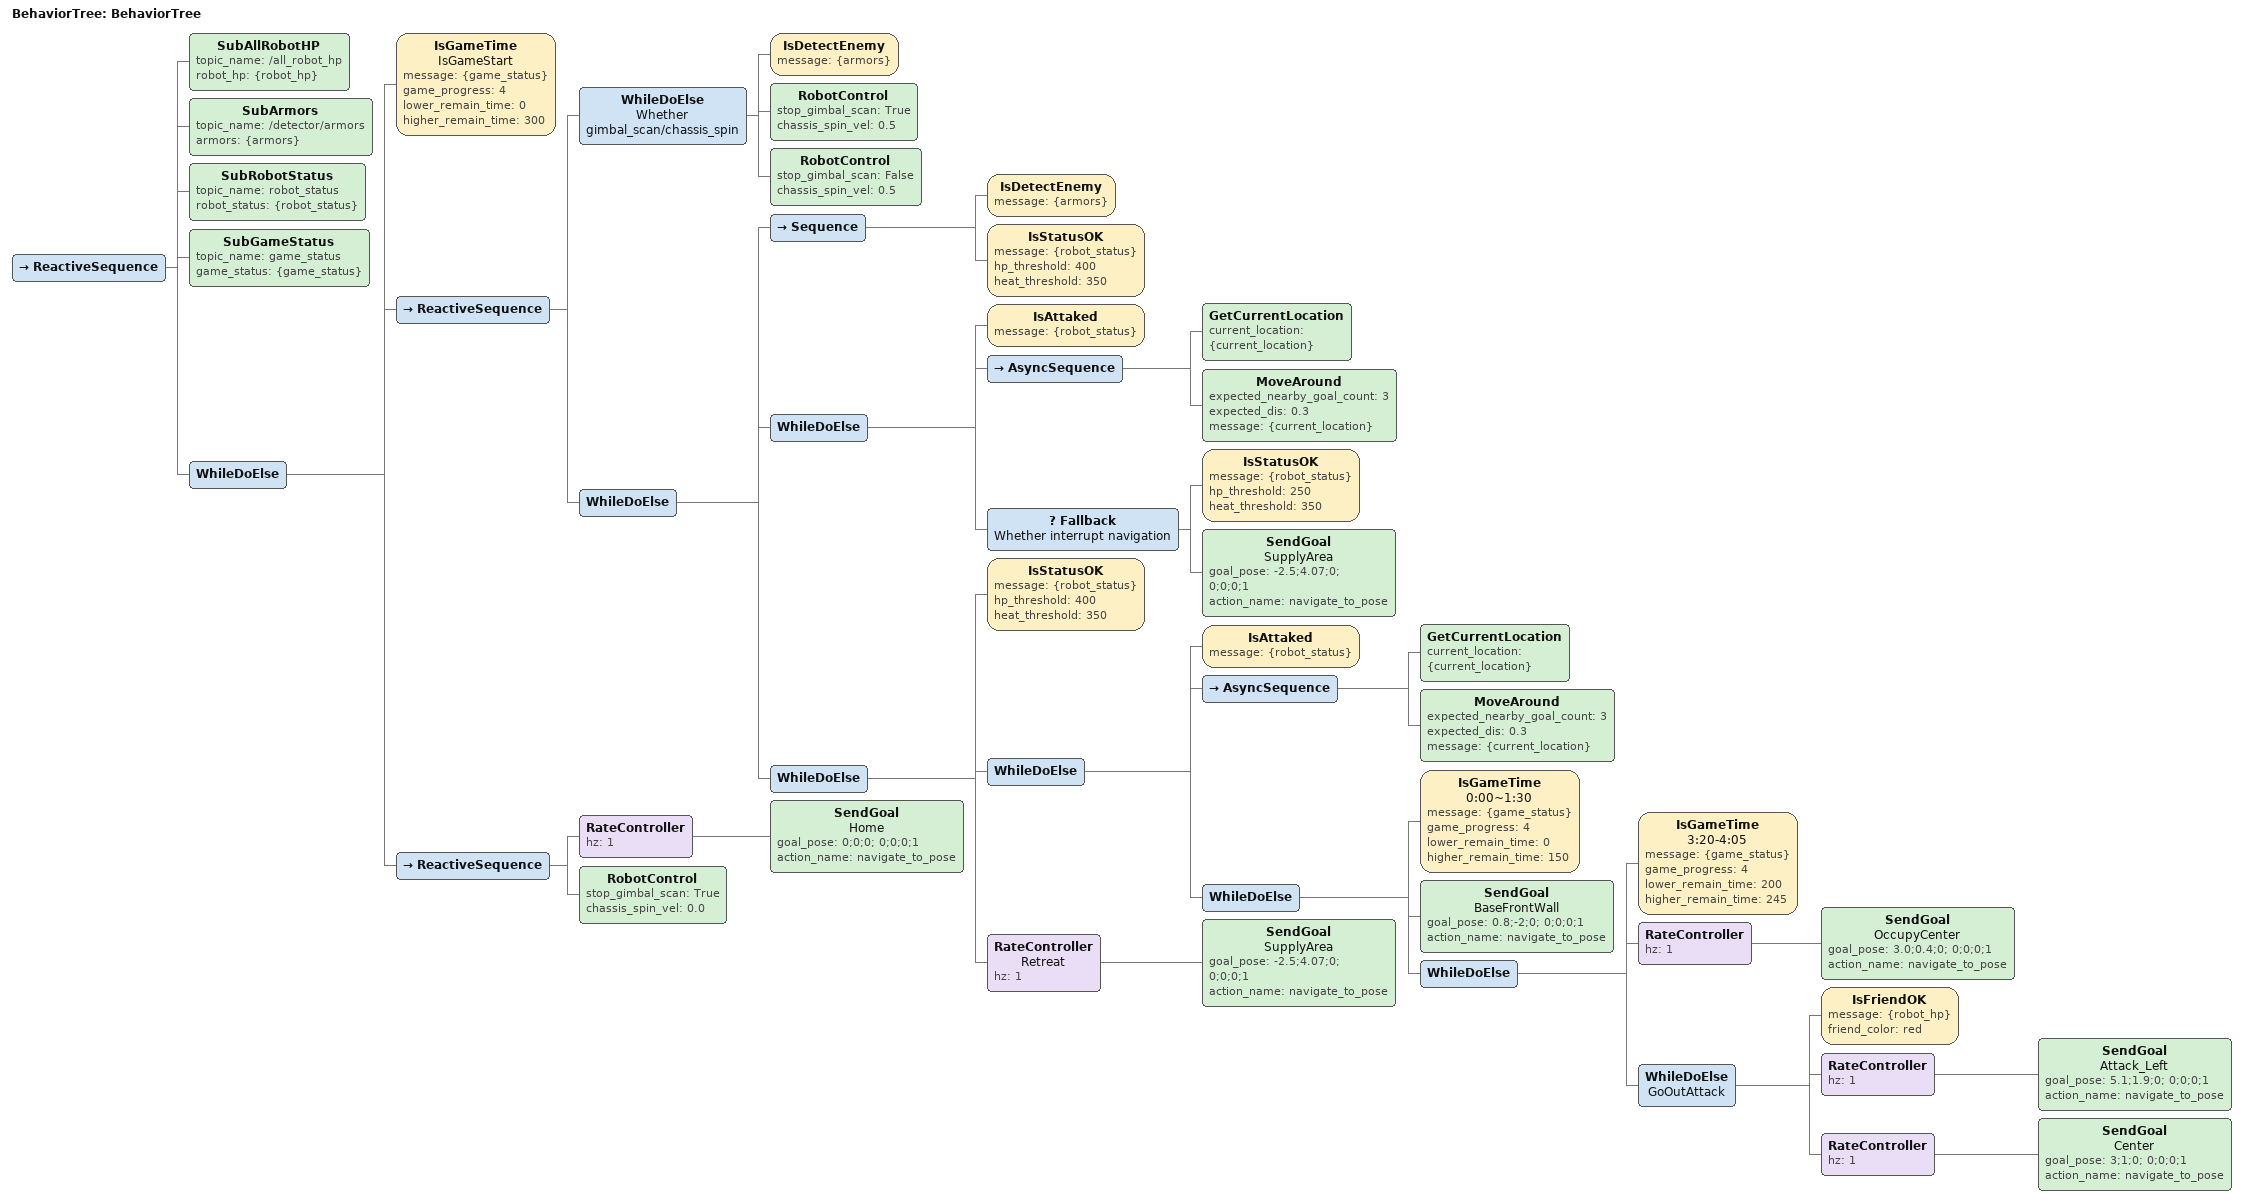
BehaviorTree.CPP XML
<?xml version="1.0" encoding="UTF-8"?>
<root BTCPP_format="4"
      main_tree_to_execute="BehaviorTree">
  <BehaviorTree ID="BehaviorTree">
    <ReactiveSequence>
      <SubAllRobotHP topic_name="/all_robot_hp"
                     robot_hp="{robot_hp}"/>
      <SubArmors topic_name="/detector/armors"
                 armors="{armors}"/>
      <SubRobotStatus topic_name="robot_status"
                      robot_status="{robot_status}"/>
      <SubGameStatus topic_name="game_status"
                     game_status="{game_status}"/>
      <WhileDoElse>
        <IsGameTime name="IsGameStart"
                    message="{game_status}"
                    game_progress="4"
                    lower_remain_time="0"
                    higher_remain_time="300"/>
        <ReactiveSequence>
          <WhileDoElse name="Whether gimbal_scan/chassis_spin">
            <IsDetectEnemy message="{armors}"/>
            <RobotControl stop_gimbal_scan="True"
                          chassis_spin_vel="0.5"/>
            <RobotControl stop_gimbal_scan="False"
                          chassis_spin_vel="0.5"/>
          </WhileDoElse>
          <WhileDoElse>
            <Sequence>
              <IsDetectEnemy message="{armors}"/>
              <IsStatusOK message="{robot_status}"
                          hp_threshold="400"
                          heat_threshold="350"/>
            </Sequence>
            <WhileDoElse>
              <IsAttaked message="{robot_status}"/>
              <AsyncSequence>
                <GetCurrentLocation current_location="{current_location}"/>
                <MoveAround expected_nearby_goal_count="3"
                            expected_dis="0.3"
                            message="{current_location}"/>
              </AsyncSequence>
              <Fallback name="Whether interrupt navigation">
                <IsStatusOK message="{robot_status}"
                            hp_threshold="250"
                            heat_threshold="350"/>
                <SendGoal name="SupplyArea"
                          goal_pose="-2.5;4.07;0; 0;0;0;1"
                          action_name="navigate_to_pose"/>
              </Fallback>
            </WhileDoElse>
            <WhileDoElse>
              <IsStatusOK message="{robot_status}"
                          hp_threshold="400"
                          heat_threshold="350"/>
              <WhileDoElse>
                <IsAttaked message="{robot_status}"/>
                <AsyncSequence>
                  <GetCurrentLocation current_location="{current_location}"/>
                  <MoveAround expected_nearby_goal_count="3"
                              expected_dis="0.3"
                              message="{current_location}"/>
                </AsyncSequence>
                <WhileDoElse>
                  <IsGameTime name="0:00~1:30"
                              message="{game_status}"
                              game_progress="4"
                              lower_remain_time="0"
                              higher_remain_time="150"/>
                  <SendGoal name="BaseFrontWall"
                            goal_pose="0.8;-2;0; 0;0;0;1"
                            action_name="navigate_to_pose"/>
                  <WhileDoElse>
                    <IsGameTime name="3:20-4:05"
                                message="{game_status}"
                                game_progress="4"
                                lower_remain_time="200"
                                higher_remain_time="245"/>
                    <RateController hz="1">
                      <SendGoal name="OccupyCenter"
                                goal_pose="3.0;0.4;0; 0;0;0;1"
                                action_name="navigate_to_pose"/>
                    </RateController>
                    <WhileDoElse name="GoOutAttack">
                      <IsFriendOK message="{robot_hp}"
                                  friend_color="red"/>
                      <RateController hz="1">
                        <SendGoal name="Attack_Left"
                                  goal_pose="5.1;1.9;0; 0;0;0;1"
                                  action_name="navigate_to_pose"/>
                      </RateController>
                      <RateController hz="1">
                        <SendGoal name="Center"
                                  goal_pose="3;1;0; 0;0;0;1"
                                  action_name="navigate_to_pose"/>
                      </RateController>
                    </WhileDoElse>
                  </WhileDoElse>
                </WhileDoElse>
              </WhileDoElse>
              <RateController name="Retreat"
                              hz="1">
                <SendGoal name="SupplyArea"
                          goal_pose="-2.5;4.07;0; 0;0;0;1"
                          action_name="navigate_to_pose"/>
              </RateController>
            </WhileDoElse>
          </WhileDoElse>
        </ReactiveSequence>
        <ReactiveSequence>
          <RateController hz="1">
            <SendGoal name="Home"
                      goal_pose="0;0;0; 0;0;0;1"
                      action_name="navigate_to_pose"/>
          </RateController>
          <RobotControl stop_gimbal_scan="True"
                        chassis_spin_vel="0.0"/>
        </ReactiveSequence>
      </WhileDoElse>
    </ReactiveSequence>
  </BehaviorTree>

</root>
